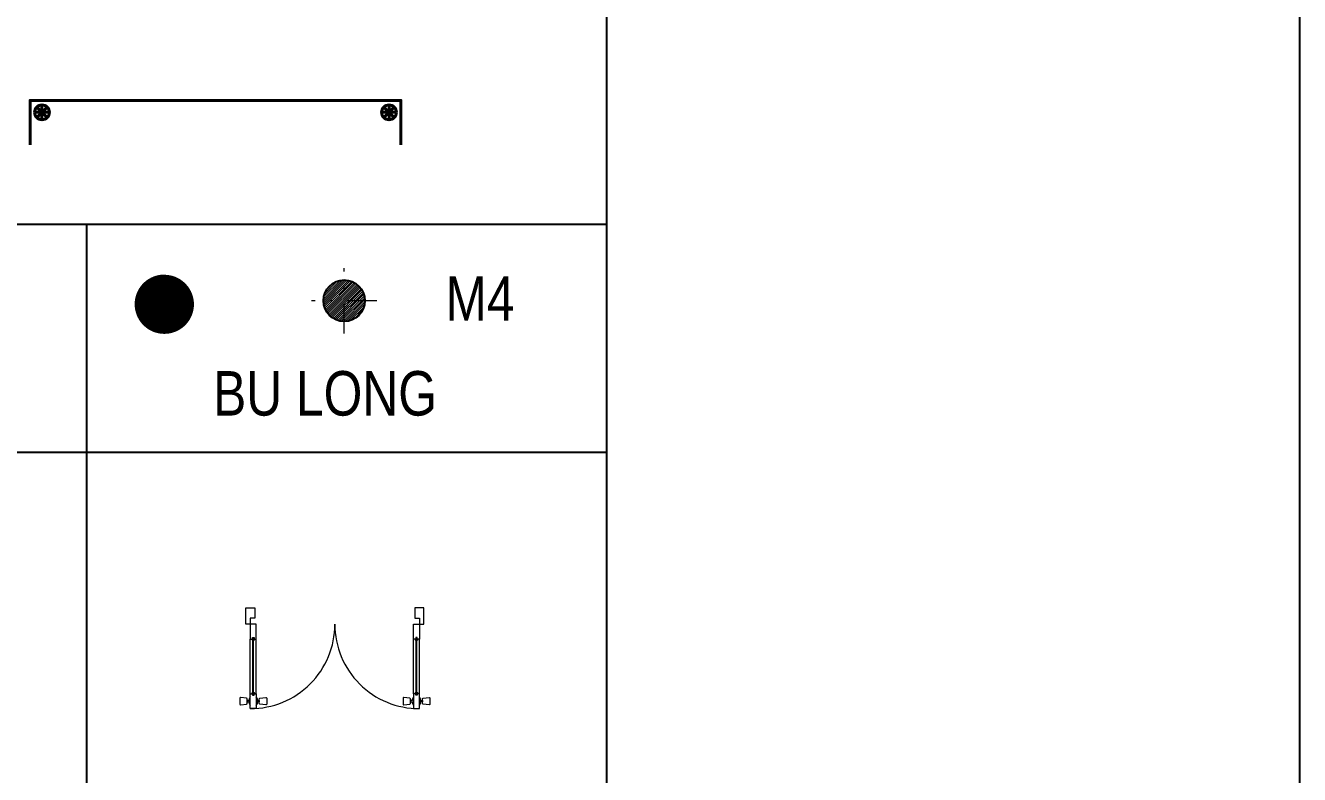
# Model space of a CAD drawing. Extents: x 597247 to 597986, y 2301157 to 2301524.
# Drawn here: x 597933 to 597986, y 2301371.5 to 2301402.7 of the extents above; entities that cross this region are included whole.
import ezdxf

# ---------------------------------------------------------------- set-up
doc = ezdxf.new("R2010")
doc.units = 0
doc.header["$MEASUREMENT"] = 0
doc.linetypes.add('DASHDOT', pattern=[1, 0.5, -0.25, 0, -0.25])
doc.layers.get('0').update_dxf_attribs({"color": 8, "linetype": 'CONTINUOUS', "lineweight": 9})
doc.layers.get('DEFPOINTS').update_dxf_attribs({"color": 8, "linetype": 'CONTINUOUS'})
for name, color, linetype, lineweight in [('ISO', 153, 'CONTINUOUS', 13), ('LC Hatch', 252, 'CONTINUOUS', 9), ('LC Khac', 4, 'CONTINUOUS', 9), ('LC Net dam2', 6, 'CONTINUOUS', 40), ('LC Net thay', 7, 'CONTINUOUS', 25), ('LC Net truc', 79, 'DASHDOT', 13), ('LC Text2', 7, 'CONTINUOUS', 25)]:
    doc.layers.add(name, color=color, linetype=linetype, lineweight=lineweight)
doc.styles.add('T2', font='VHARIAL.ttf', dxfattribs={"width": 0.8})

# ---------------------------------------------------------------- blocks, each defined once
blk = doc.blocks.new('thep tron 2')
at = {"layer": 'LC Net dam2'}
for p, q in [((0, 1), (0, 0)), ((-0.5, 0.5), (0.5, 0.5)), ((0.354, 0.854), (-0.354, 0.146)), ((-0.354, 0.854), (0.354, 0.146))]:
    blk.add_line(p, q, dxfattribs=at)
blk.add_circle((0, 0.5), 0.5, dxfattribs=at)
blk = doc.blocks.new('bu lon')
h = blk.add_hatch()
h.set_pattern_fill('ANSI31', color=256, scale=0.2)
h.paths.add_polyline_path([(-0.35, 0, 1), (0.35, 0, 1)])
at = {"layer": 'LC Net thay', "color": 7}
blk.add_circle((0, 0), 0.35, dxfattribs=at)
at = {"layer": 'LC Net truc', "color": 9}
for p, q in [((0, -0.55), (0, 0.55)), ((0.55, 0), (-0.55, 0))]:
    blk.add_line(p, q, dxfattribs=at)
blk = doc.blocks.new('*U32')
for p, q in [((30, 468.6), (30, 100)), ((70, 468.6), (70, 100)), ((1130, 468.6), (1130, 100)), ((1170, 468.6), (1170, 100))]:
    blk.add_line(p, q)
at = {"color": 8, "lineweight": 9}
for p, q in [((47.5, 478.6), (47.5, 90)), ((52.5, 478.6), (52.5, 90)), ((1147.5, 478.6), (1147.5, 90)), ((1152.5, 478.6), (1152.5, 90))]:
    blk.add_line(p, q, dxfattribs=at)
for points in [[(5.1, 498.1), (-34.9, 494.1, -0.443716), (-40.4, 499.1), (-40.4, 538.1, -0.443716), (-34.9, 543), (5.1, 539, -0.385314), (9.6, 534.1), (9.6, 503.1, -0.385314)], [(94.9, 498.1), (134.9, 494.1, 0.443716), (140.4, 499.1), (140.4, 538.1, 0.443716), (134.9, 543), (94.9, 539, 0.385314), (90.4, 534.1), (90.4, 503.1, 0.385314)], [(1105.1, 498.1), (1065.1, 494.1, -0.443716), (1059.6, 499.1), (1059.6, 538.1, -0.443716), (1065.1, 543), (1105.1, 539, -0.385314), (1109.6, 534.1), (1109.6, 503.1, -0.385314)], [(1194.9, 498.1), (1234.9, 494.1, 0.443716), (1240.4, 499.1), (1240.4, 538.1, 0.443716), (1234.9, 543), (1194.9, 539, 0.385314), (1190.4, 534.1), (1190.4, 503.1, 0.385314)]]:
    blk.add_lwpolyline(points, format="xyb", close=True)
for points in [[(20.3, 513.6), (9.6, 513.6), (9.6, 523.6), (20.3, 523.6)], [(55, 468.6), (70, 468.6), (70, 568.6), (30, 568.6), (30, 468.6), (45, 468.6), (45, 478.6), (55, 478.6), (55, 468.6)], [(79.7, 513.6), (90.4, 513.6), (90.4, 523.6), (79.7, 523.6)], [(1120.3, 513.6), (1109.6, 513.6), (1109.6, 523.6), (1120.3, 523.6)], [(1145, 468.6), (1130, 468.6), (1130, 568.6), (1170, 568.6), (1170, 468.6), (1155, 468.6), (1155, 478.6), (1145, 478.6), (1145, 468.6)], [(1179.7, 513.6), (1190.4, 513.6), (1190.4, 523.6), (1179.7, 523.6)], [(55, 100), (70, 100), (70, 0), (30, 0), (30, 100), (45, 100), (45, 90), (55, 90), (55, 100)], [(1145, 100), (1130, 100), (1130, 0), (1170, 0), (1170, 100), (1155, 100), (1155, 90), (1145, 90), (1145, 100)], [(30, 0), (0, 0), (0, -110), (60, -110), (60, -40), (30, -40), (30, 0)], [(1170, 0), (1200, 0), (1200, -110), (1140, -110), (1140, -40), (1170, -40), (1170, 0)]]:
    blk.add_lwpolyline(points)
for centre, start, end in [((70, 518.6), 143.1301, 216.8699), ((30, 518.6), 323.1301, 36.8699), ((1170, 518.6), 143.1301, 216.8699), ((1130, 518.6), 323.1301, 36.8699)]:
    blk.add_arc(centre, 50, start, end)
at = {"color": 8, "lineweight": 5}
for centre, start, end in [((32.3, 0.9), 359.90813, 90.2333), ((1167.7, 0.9), 89.7667, 180.09187)]:
    blk.add_arc(centre, 567.7, start, end, dxfattribs=at)
at = {"color": 8, "lineweight": 9}
for centre, start, end in [((47, 469.5), 186.43423, 273.2898), ((53, 469.5), 266.7102, 353.56577), ((1147, 469.5), 186.43423, 273.2898), ((1153, 469.5), 266.7102, 353.56577), ((47, 99.1), 86.7102, 173.56577), ((53, 99.1), 6.43423, 93.2898), ((1147, 99.1), 86.7102, 173.56577), ((1153, 99.1), 6.43423, 93.2898)]:
    blk.add_arc(centre, 8.25, start, end, dxfattribs=at)

msp = doc.modelspace()

# ---------------------------------------------------------------- linework, layer by layer
at = {"layer": 'DEFPOINTS', "ltscale": 0.2}
msp.add_lwpolyline([(597726.592, 2301523.751), (597986.031, 2301523.751), (597986.031, 2301340.291), (597726.592, 2301340.291)], close=True, dxfattribs=at)
at = {"layer": 'LC Hatch', "const_width": 1.235}
for points in [[(597938.134, 2301391.066, -0.414214), (597938.751, 2301391.684)], [(597939.369, 2301391.058, 0.414214), (597938.751, 2301391.675)], [(597938.134, 2301391.066, 0.414214), (597938.751, 2301390.448)], [(597939.369, 2301391.066, -0.414214), (597938.751, 2301390.448)]]:
    msp.add_lwpolyline(points, format="xyb", dxfattribs=at)
at = {"layer": 'LC Net dam2'}
msp.add_lwpolyline([(597933.163, 2301397.698), (597933.163, 2301399.551), (597948.606, 2301399.551), (597948.606, 2301397.698)], dxfattribs=at)
at = {"layer": 'LC Net thay'}
for p, q in [((597882.439, 2301394.403), (597957.163, 2301394.403)), ((597935.516, 2301394.403), (597935.516, 2301353.562)), ((597882.439, 2301384.904), (597957.163, 2301384.904))]:
    msp.add_line(p, q, dxfattribs=at)
msp.add_lwpolyline([(597882.439, 2301509.639), (597957.163, 2301509.639), (597957.163, 2301353.562), (597882.439, 2301353.562)], close=True, dxfattribs=at)

# ---------------------------------------------------------------- block references
at = {"layer": 'ISO', "xscale": 0.006177110545114699, "yscale": 0.006177110545114699, "zscale": 0.006177110545114699, "rotation": 180}
msp.add_blockref('*U32', (597949.561, 2301377.74), dxfattribs=at)
at = {"layer": 'LC Khac', "xscale": 2.470844218043678, "yscale": 2.470844218043678, "zscale": 2.470844218043678}
msp.add_blockref('bu lon', (597946.242, 2301391.212), dxfattribs=at)
at = {"layer": 'LC Net dam2', "yscale": 0.6177110705332083, "zscale": 0.6177110705332083, "rotation": 180}
for p, xscale in [((597933.657, 2301399.366), -0.6177110705332083), ((597948.112, 2301399.366), 0.6177110705332083)]:
    msp.add_blockref('thep tron 2', p, dxfattribs=dict(at, xscale=xscale))

# ---------------------------------------------------------------- texts
at = {"layer": 'LC Text2', "style": 'T2', "width": 0.8}
for s, p in [('m4', (597950.461, 2301390.375)), ('bu long', (597940.784, 2301386.428))]:
    msp.add_text(s, height=1.8531, dxfattribs=at).set_placement(p)

doc.saveas('drawing.dxf')
